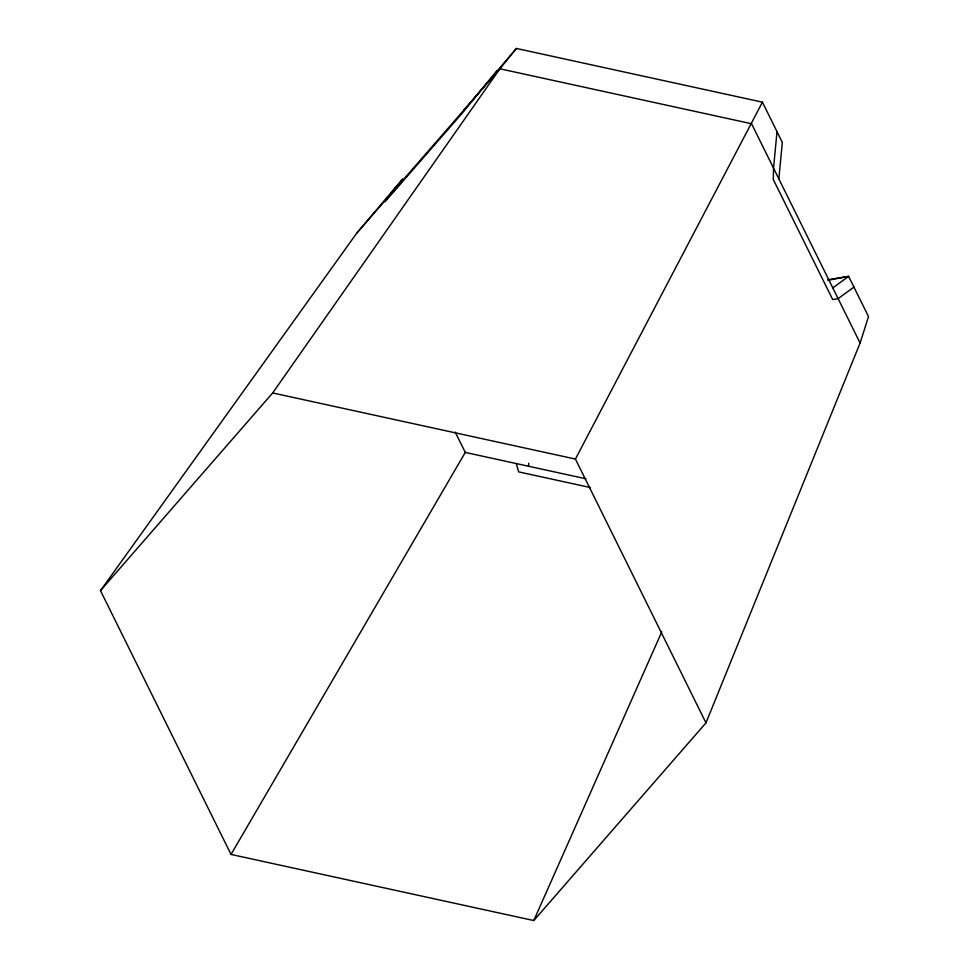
<?xml version="1.0" encoding="UTF-8"?>
<svg xmlns="http://www.w3.org/2000/svg" width="969" height="969" viewBox="0 0 969 969"><rect width="100%" height="100%" fill="white"/><g stroke="black" fill="none" stroke-linecap="round" stroke-linejoin="round"><path stroke-width="1.45" d="M528.541 466.246L528.759 463.23M777.005 131.651L773.553 168.158L773.286 179.507L832.698 299.566L838.124 298.634L853.931 287.09M778.858 178.877L782.31 142.37L762.421 102.169L516.38 48.45L463.909 110.103M392.736 191.814L402.668 178.986L356.749 233.129L100.485 590.642L231.034 854.44L533.774 920.55L705.977 722.862L860.097 343.038L868.515 316.56L848.626 276.371L827.901 279.714M533.774 920.55L661.815 631.752M762.421 102.169L575.429 459.064L705.977 722.862M231.034 854.44L465.277 452.426L455.224 432.126M100.485 590.642L272.677 392.954L499.895 68.787L516.38 48.45M395.679 187.029L384.984 201.806L463.352 111.835L497.133 70.543M356.749 233.129L499.895 68.787L751.569 123.741L860.097 343.038M832.819 287.914L848.626 276.371L827.998 280.283M272.677 392.954L575.429 459.064M465.277 452.426L585.966 478.783M590.46 487.552L518.633 471.879L516.247 463.557"/></g></svg>
